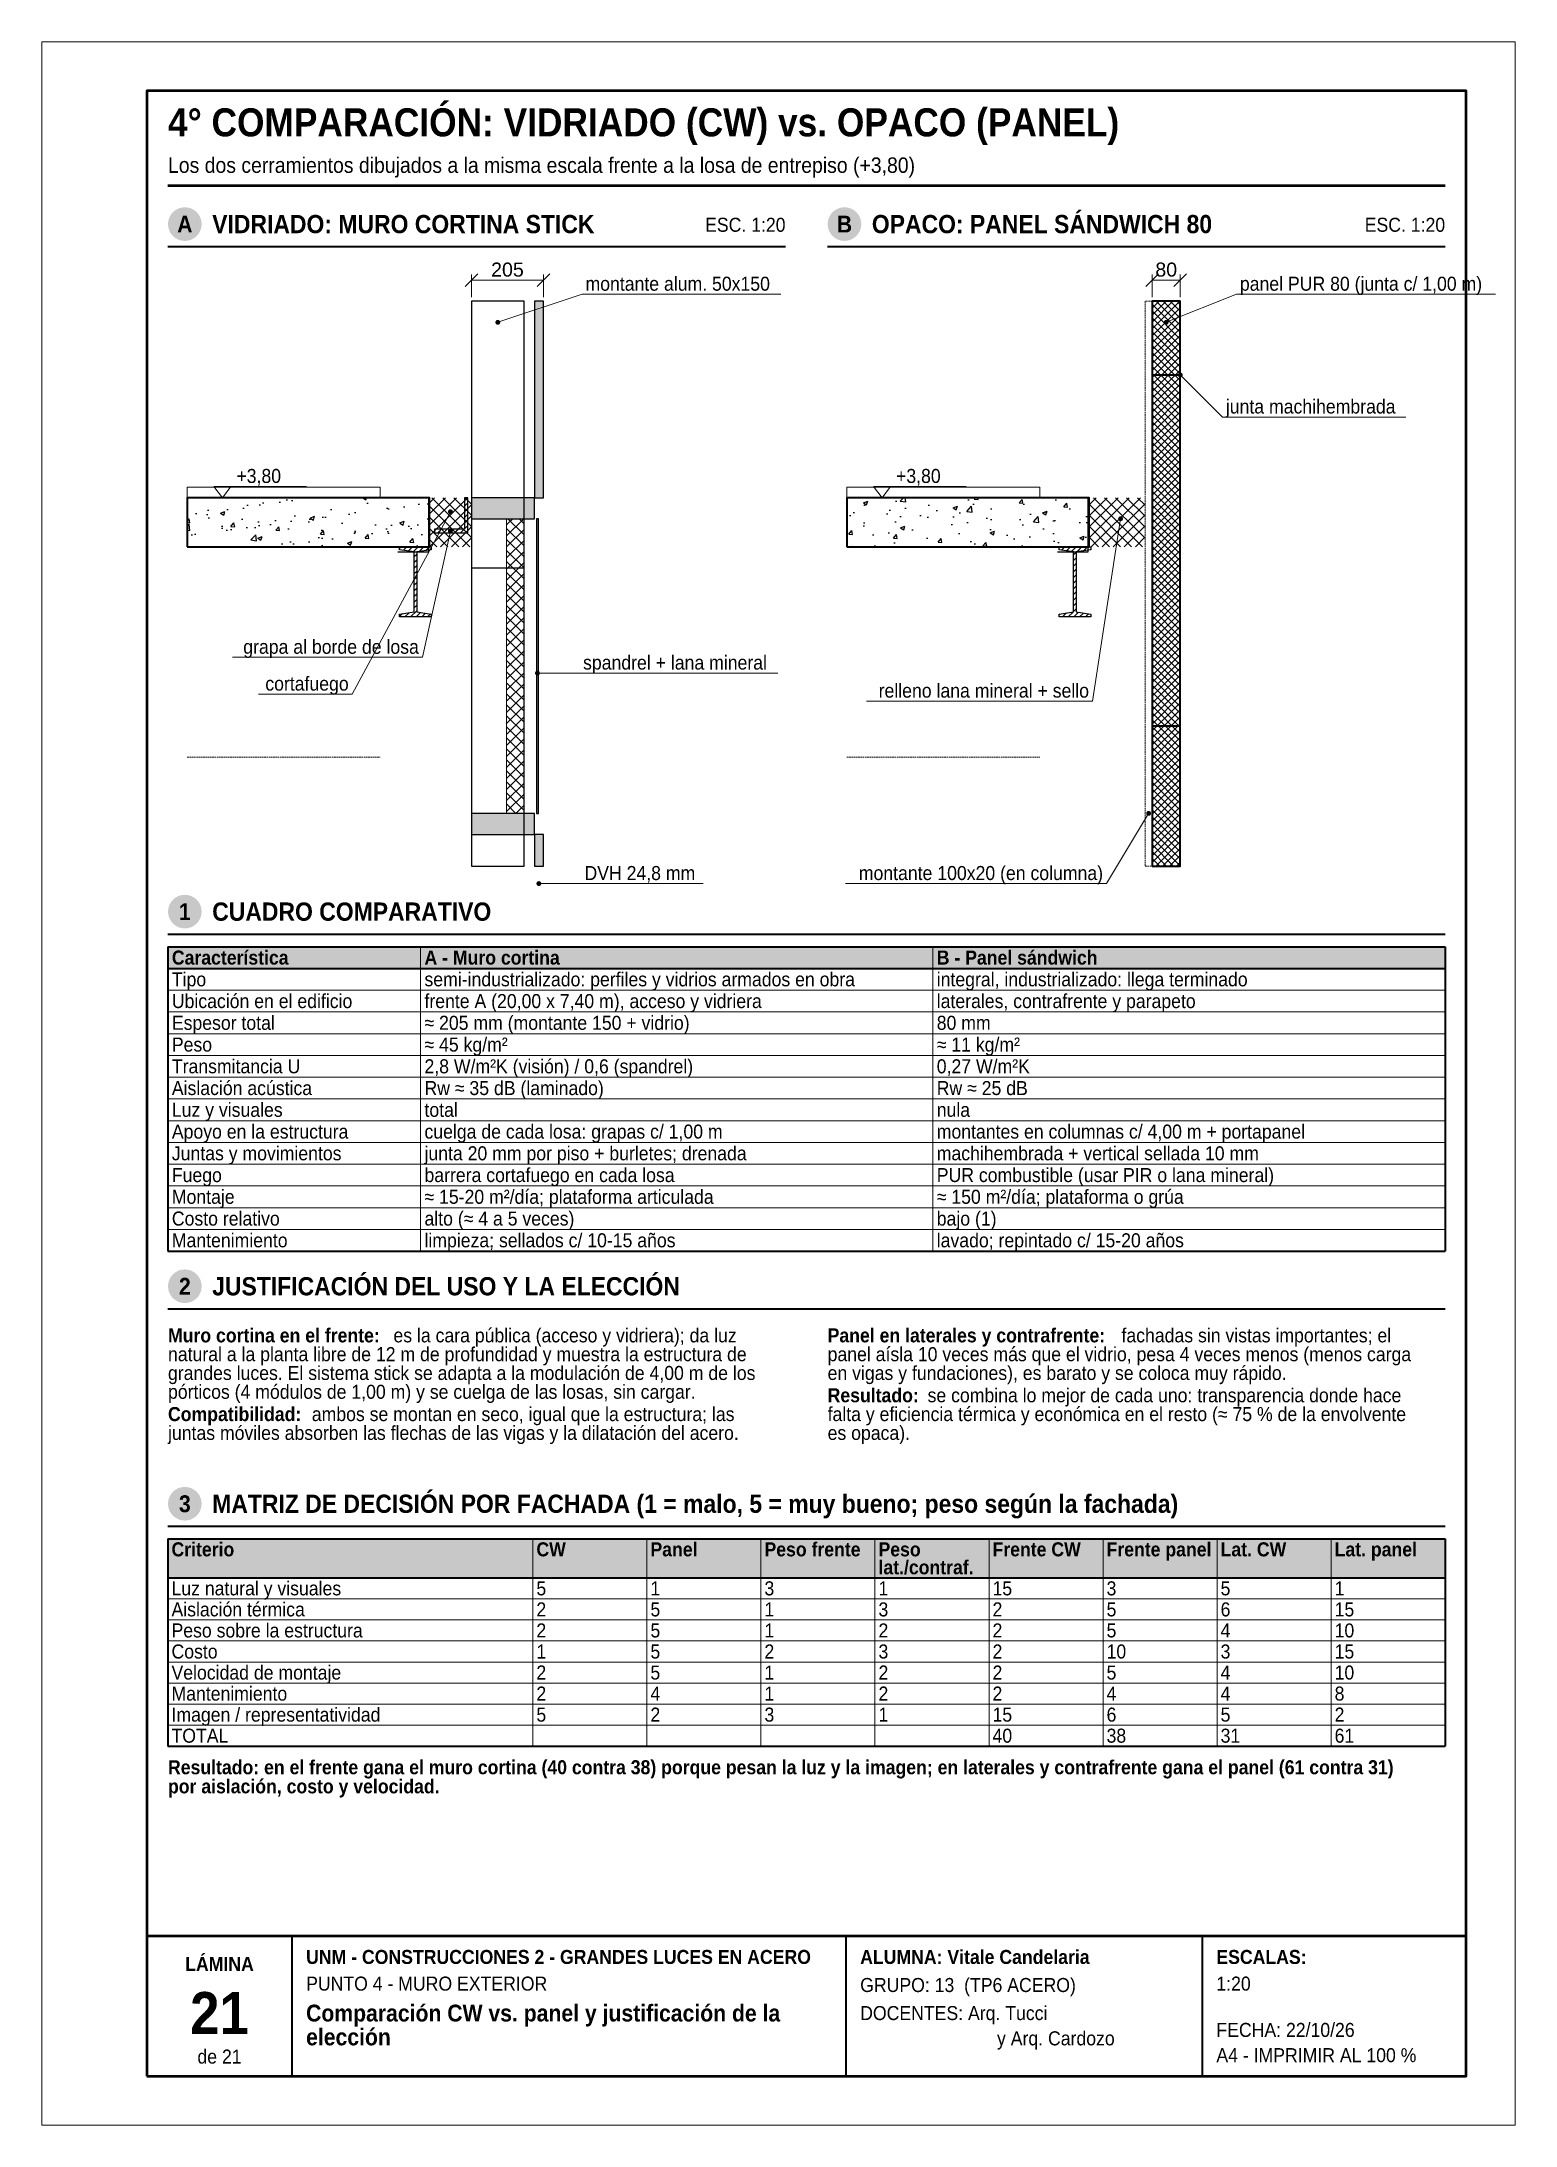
# Model space of a CAD drawing. Header units: millimetres. Extents: x 0 to 210, y 0 to 297.
import ezdxf
from ezdxf.enums import TextEntityAlignment as Align

# ---------------------------------------------------------------- set-up
doc = ezdxf.new("R2010")
doc.units = ezdxf.units.MM
doc.header["$LTSCALE"] = 0.35
doc.linetypes.add('DASHED2', pattern=[0.762, 0.635, -0.127])
for name, color, linetype in [('0-MARCO', 7, 'Continuous'), ('1-OCULTO', 8, 'DASHED2'), ('1-SECCION', 7, 'Continuous'), ('1-VISTA', 7, 'Continuous'), ('2-RAYADO', 8, 'Continuous'), ('3-COTAS', 7, 'Continuous'), ('3-REFS', 7, 'Continuous'), ('3-TABLAS', 7, 'Continuous'), ('3-TEXTOS', 7, 'Continuous'), ('3-TITULOS', 7, 'Continuous')]:
    doc.layers.add(name, color=color, linetype=linetype)
doc.styles.add('ARIAL', font='arial.ttf')
doc.styles.add('ARIAL-NEGRITA', font='arialbd.ttf')
doc.dimstyles.new('A4', dxfattribs={"dimtxt": 2, "dimasz": 1.1, "dimexe": 0.8, "dimexo": 0.6, "dimgap": 0.5, "dimtad": 1, "dimdec": 0, "dimtxsty": 'ARIAL', "dimtsz": 0.9, "dimcen": 2.5, "dimclrd": 7, "dimclre": 7, "dimclrt": 7, "dimazin": 3, "dimtfac": 1, "dimtmove": 0, "dimatfit": 3, "dimlwd": 13, "dimlwe": 13, "dimarcsym": 0})

msp = doc.modelspace()

# ---------------------------------------------------------------- hatches: boundary and pattern name
at = {"layer": '2-RAYADO', "true_color": 0xebebeb}
h = msp.add_hatch(color=7, dxfattribs=at)
h.dxf.hatch_style = 1
h.paths.add_polyline_path([(70.25, 232), (71.5, 232), (71.5, 260), (70.25, 260)])
at = {"layer": '2-RAYADO'}
h = msp.add_hatch(dxfattribs=at)
h.set_pattern_fill('ANSI37', color=8, scale=0.22)
h.paths.add_polyline_path([(158.25, 179.5), (162.25, 179.5), (162.25, 260), (158.25, 260)])
h = msp.add_hatch(dxfattribs=at)
h.set_pattern_fill('AR-CONC', color=8, scale=0.035)
h.paths.add_polyline_path([(20.75, 225), (55.25, 225), (55.25, 232), (20.75, 232)])
h = msp.add_hatch(dxfattribs=at)
h.set_pattern_fill('ANSI37', color=8, scale=0.35)
h.paths.add_polyline_path([(55.25, 225), (61.25, 225), (61.25, 232), (55.25, 232)])
h = msp.add_hatch(dxfattribs=at)
h.set_pattern_fill('ANSI31', color=8, scale=0.18)
h.paths.add_polyline_path([(56, 227), (60.75, 227), (60.75, 232), (60.25, 232), (60.25, 227.5), (56, 227.5)])
at = {"layer": '2-RAYADO', "true_color": 0xd7d7d7}
h = msp.add_hatch(color=254, dxfattribs=at)
h.dxf.hatch_style = 1
h.paths.add_polyline_path([(61.25, 229), (70.25, 229), (70.25, 232), (61.25, 232)])
at = {"layer": '2-RAYADO'}
h = msp.add_hatch(dxfattribs=at)
h.set_pattern_fill('AR-CONC', color=8, scale=0.035)
h.paths.add_polyline_path([(114.75, 225), (149.25, 225), (149.25, 232), (114.75, 232)])
h = msp.add_hatch(dxfattribs=at)
h.set_pattern_fill('ANSI37', color=8, scale=0.35)
h.paths.add_polyline_path([(149.25, 225), (157.25, 225), (157.25, 232), (149.25, 232)])
h = msp.add_hatch(dxfattribs=at)
h.set_pattern_fill('ANSI37', color=8, scale=0.35)
h.paths.add_polyline_path([(66.25, 187), (68.75, 187), (68.75, 229), (66.25, 229)])
at = {"layer": '2-RAYADO', "true_color": 0x3c3c3c}
h = msp.add_hatch(color=250, dxfattribs=at)
h.dxf.hatch_style = 1
h.paths.add_polyline_path([(70.5, 187), (70.8, 187), (70.8, 229), (70.5, 229)])
at = {"layer": '2-RAYADO'}
h = msp.add_hatch(dxfattribs=at)
h.set_pattern_fill('ANSI31', color=8, scale=0.18)
h.paths.add_polyline_path([(55.5, 225), (55.5, 224.579375), (53.4375, 224.290625), (53.4375, 215.709375), (55.5, 215.420625), (55.5, 215), (51, 215), (51, 215.420625), (53.0625, 215.709375), (53.0625, 224.290625), (51, 224.579375), (51, 225)])
h = msp.add_hatch(dxfattribs=at)
h.set_pattern_fill('ANSI31', color=8, scale=0.18)
h.paths.add_polyline_path([(149.5, 225), (149.5, 224.579375), (147.4375, 224.290625), (147.4375, 215.709375), (149.5, 215.420625), (149.5, 215), (145, 215), (145, 215.420625), (147.0625, 215.709375), (147.0625, 224.290625), (145, 224.579375), (145, 225)])
at = {"layer": '2-RAYADO', "true_color": 0xd7d7d7}
h = msp.add_hatch(color=254, dxfattribs=at)
h.dxf.hatch_style = 1
h.paths.add_polyline_path([(61.25, 184), (70.25, 184), (70.25, 187), (61.25, 187)])
at = {"layer": '2-RAYADO', "true_color": 0xebebeb}
h = msp.add_hatch(color=7, dxfattribs=at)
h.dxf.hatch_style = 1
h.paths.add_polyline_path([(70.25, 179.5), (71.5, 179.5), (71.5, 184), (70.25, 184)])
at = {"layer": '3-REFS'}
h = msp.add_hatch(color=7, dxfattribs=at)
h.dxf.hatch_style = 1
edge = h.paths.add_edge_path()
edge.add_arc((65, 257), 0.35, 0, 360)
h = msp.add_hatch(color=7, dxfattribs=at)
h.dxf.hatch_style = 1
edge = h.paths.add_edge_path()
edge.add_arc((160.25, 257), 0.35, 0, 360)
h = msp.add_hatch(color=7, dxfattribs=at)
h.dxf.hatch_style = 1
edge = h.paths.add_edge_path()
edge.add_arc((162.25, 249.5), 0.35, 0, 360)
h = msp.add_hatch(color=7, dxfattribs=at)
h.dxf.hatch_style = 1
edge = h.paths.add_edge_path()
edge.add_arc((58.25, 230), 0.35, 0, 360)
h = msp.add_hatch(color=7, dxfattribs=at)
h.dxf.hatch_style = 1
edge = h.paths.add_edge_path()
edge.add_arc((153.75, 229), 0.35, 0, 360)
h = msp.add_hatch(color=7, dxfattribs=at)
h.dxf.hatch_style = 1
edge = h.paths.add_edge_path()
edge.add_arc((58.25, 227.25), 0.35, 0, 360)
h = msp.add_hatch(color=7, dxfattribs=at)
h.dxf.hatch_style = 1
edge = h.paths.add_edge_path()
edge.add_arc((70.65, 207), 0.35, 0, 360)
h = msp.add_hatch(color=7, dxfattribs=at)
h.dxf.hatch_style = 1
edge = h.paths.add_edge_path()
edge.add_arc((157.75, 187), 0.35, 0, 360)
h = msp.add_hatch(color=7, dxfattribs=at)
h.dxf.hatch_style = 1
edge = h.paths.add_edge_path()
edge.add_arc((70.85, 177), 0.35, 0, 360)
at = {"layer": '3-TABLAS', "true_color": 0xe6e6e6}
h = msp.add_hatch(color=254, dxfattribs=at)
h.dxf.hatch_style = 1
h.paths.add_polyline_path([(18, 168), (200, 168), (200, 164.9), (18, 164.9)])
h = msp.add_hatch(color=254, dxfattribs=at)
h.dxf.hatch_style = 1
h.paths.add_polyline_path([(18, 83.6), (200, 83.6), (200, 78.04), (18, 78.04)])
at = {"layer": '3-TITULOS'}
h = msp.add_hatch(color=7, dxfattribs=at)
h.dxf.hatch_style = 1
edge = h.paths.add_edge_path()
edge.add_arc((20.4, 271), 2.4, 0, 360)
h = msp.add_hatch(color=7, dxfattribs=at)
h.dxf.hatch_style = 1
edge = h.paths.add_edge_path()
edge.add_arc((114.4, 271), 2.4, 0, 360)
h = msp.add_hatch(color=7, dxfattribs=at)
h.dxf.hatch_style = 1
edge = h.paths.add_edge_path()
edge.add_arc((20.4, 173), 2.4, 0, 360)
h = msp.add_hatch(color=7, dxfattribs=at)
h.dxf.hatch_style = 1
edge = h.paths.add_edge_path()
edge.add_arc((20.4, 119.6), 2.4, 0, 360)
h = msp.add_hatch(color=7, dxfattribs=at)
h.dxf.hatch_style = 1
edge = h.paths.add_edge_path()
edge.add_arc((20.4, 88.6), 2.4, 0, 360)

# ---------------------------------------------------------------- linework, layer by layer
at = {"layer": '0-MARCO', "color": 9, "lineweight": 0}
msp.add_lwpolyline([(0, 0), (210, 0), (210, 297), (0, 297)], close=True, dxfattribs=at)
at = {"layer": '0-MARCO', "lineweight": 50}
msp.add_lwpolyline([(15, 7), (203, 7), (203, 290), (15, 290)], close=True, dxfattribs=at)
msp.add_lwpolyline([(15, 27), (203, 27)], dxfattribs=at)
at = {"layer": '0-MARCO', "lineweight": 35}
for points in [[(35.68, 7), (35.68, 27)], [(114.64, 7), (114.64, 27)], [(165.4, 7), (165.4, 27)]]:
    msp.add_lwpolyline(points, dxfattribs=at)
at = {"layer": '1-OCULTO', "lineweight": 13}
msp.add_lwpolyline([(157.25, 179.5), (158.25, 179.5), (158.25, 260), (157.25, 260)], close=True, dxfattribs=at)
for points in [[(20.75, 195), (48.25, 195)], [(114.75, 195), (142.25, 195)]]:
    msp.add_lwpolyline(points, dxfattribs=at)
at = {"layer": '1-SECCION', "lineweight": 25}
for points in [[(70.25, 232), (71.5, 232), (71.5, 260), (70.25, 260)], [(56, 227), (60.75, 227), (60.75, 232), (60.25, 232), (60.25, 227.5), (56, 227.5)], [(61.25, 229), (70.25, 229), (70.25, 232), (61.25, 232)], [(70.5, 187), (70.8, 187), (70.8, 229), (70.5, 229)], [(55.5, 225), (55.5, 224.579375), (53.4375, 224.290625), (53.4375, 215.709375), (55.5, 215.420625), (55.5, 215), (51, 215), (51, 215.420625), (53.0625, 215.709375), (53.0625, 224.290625), (51, 224.579375), (51, 225)], [(149.5, 225), (149.5, 224.579375), (147.4375, 224.290625), (147.4375, 215.709375), (149.5, 215.420625), (149.5, 215), (145, 215), (145, 215.420625), (147.0625, 215.709375), (147.0625, 224.290625), (145, 224.579375), (145, 225)], [(61.25, 184), (70.25, 184), (70.25, 187), (61.25, 187)], [(70.25, 179.5), (71.5, 179.5), (71.5, 184), (70.25, 184)]]:
    msp.add_lwpolyline(points, close=True, dxfattribs=at)
at = {"layer": '1-SECCION', "lineweight": 35}
for points in [[(158.25, 179.5), (162.25, 179.5), (162.25, 260), (158.25, 260)], [(20.75, 225), (55.25, 225), (55.25, 232), (20.75, 232)], [(114.75, 225), (149.25, 225), (149.25, 232), (114.75, 232)]]:
    msp.add_lwpolyline(points, close=True, dxfattribs=at)
for points in [[(158.25, 249.5), (162.25, 249.5)], [(158.25, 199.5), (162.25, 199.5)]]:
    msp.add_lwpolyline(points, dxfattribs=at)
at = {"layer": '1-SECCION', "lineweight": 25}
for points in [[(55.25, 232), (55.1, 232), (55.1, 224.25), (50.75, 224.25)], [(149.25, 232), (149.1, 232), (149.1, 224.25), (144.75, 224.25)], [(61.25, 222), (68.75, 222)]]:
    msp.add_lwpolyline(points, dxfattribs=at)
at = {"layer": '1-VISTA', "lineweight": 25}
msp.add_lwpolyline([(61.25, 179.5), (68.75, 179.5), (68.75, 260), (61.25, 260)], close=True, dxfattribs=at)
at = {"layer": '1-VISTA', "lineweight": 13}
for points in [[(20.75, 232), (48.25, 232), (48.25, 233.5), (20.75, 233.5)], [(114.75, 232), (142.25, 232), (142.25, 233.5), (114.75, 233.5)], [(66.25, 187), (68.75, 187), (68.75, 229), (66.25, 229)]]:
    msp.add_lwpolyline(points, close=True, dxfattribs=at)
at = {"layer": '3-COTAS', "lineweight": 18}
for points in [[(25.75, 232), (24.55, 233.6), (26.95, 233.6)], [(119.75, 232), (118.55, 233.6), (120.95, 233.6)]]:
    msp.add_lwpolyline(points, close=True, dxfattribs=at)
at = {"layer": '3-COTAS', "lineweight": 13}
for points in [[(24.55, 233.6), (37.75, 233.6)], [(118.55, 233.6), (131.75, 233.6)]]:
    msp.add_lwpolyline(points, dxfattribs=at)
at = {"layer": '3-REFS', "lineweight": 13}
for points in [[(65, 257), (77, 261)], [(77, 261), (105.343648, 261)], [(160.25, 257), (170.25, 261)], [(170.25, 261), (207.169517, 261)], [(162.25, 249.5), (168.25, 243.5)], [(168.25, 243.5), (194.410397, 243.5)], [(58.25, 230), (44.25, 204)], [(153.75, 229), (149.75, 203)], [(58.25, 227.25), (54.25, 209.25)], [(54.25, 209.25), (27.213236, 209.25)], [(70.65, 207), (76.65, 207)], [(76.65, 207), (104.919553, 207)], [(44.25, 204), (30.886338, 204)], [(149.75, 203), (117.554684, 203)], [(157.75, 187), (151.75, 177)], [(70.85, 177), (76.85, 177)], [(76.85, 177), (94.278673, 177)], [(151.75, 177), (114.53538, 177)]]:
    msp.add_lwpolyline(points, dxfattribs=at)
at = {"layer": '3-TABLAS', "lineweight": 35}
for points in [[(18, 168), (200, 168)], [(18, 168), (18, 124.6)], [(200, 168), (200, 124.6)], [(18, 164.9), (200, 164.9)], [(18, 124.6), (200, 124.6)], [(18, 83.6), (200, 83.6)], [(18, 83.6), (18, 54.04)], [(200, 83.6), (200, 54.04)], [(18, 78.04), (200, 78.04)], [(18, 54.04), (200, 54.04)]]:
    msp.add_lwpolyline(points, dxfattribs=at)
at = {"layer": '3-TABLAS', "lineweight": 13}
for points in [[(54, 168), (54, 124.6)], [(127, 168), (127, 124.6)], [(18, 161.8), (200, 161.8)], [(18, 158.7), (200, 158.7)], [(18, 155.6), (200, 155.6)], [(18, 152.5), (200, 152.5)], [(18, 149.4), (200, 149.4)], [(18, 146.3), (200, 146.3)], [(18, 143.2), (200, 143.2)], [(18, 140.1), (200, 140.1)], [(18, 137), (200, 137)], [(18, 133.9), (200, 133.9)], [(18, 130.8), (200, 130.8)], [(18, 127.7), (200, 127.7)], [(70, 83.6), (70, 54.04)], [(86.25, 83.6), (86.25, 54.04)], [(102.5, 83.6), (102.5, 54.04)], [(118.75, 83.6), (118.75, 54.04)], [(135, 83.6), (135, 54.04)], [(151.25, 83.6), (151.25, 54.04)], [(167.5, 83.6), (167.5, 54.04)], [(183.75, 83.6), (183.75, 54.04)], [(18, 75.04), (200, 75.04)], [(18, 72.04), (200, 72.04)], [(18, 69.04), (200, 69.04)], [(18, 66.04), (200, 66.04)], [(18, 63.04), (200, 63.04)], [(18, 60.04), (200, 60.04)], [(18, 57.04), (200, 57.04)]]:
    msp.add_lwpolyline(points, dxfattribs=at)
at = {"layer": '3-TITULOS', "lineweight": 50}
msp.add_lwpolyline([(18, 276.5), (200, 276.5)], dxfattribs=at)
at = {"layer": '3-TITULOS', "lineweight": 35}
for points in [[(18, 267.8), (106, 267.8)], [(112, 267.8), (200, 267.8)], [(18, 169.8), (200, 169.8)], [(18, 116.4), (200, 116.4)], [(18, 85.4), (200, 85.4)]]:
    msp.add_lwpolyline(points, dxfattribs=at)

# ---------------------------------------------------------------- texts
at = {"layer": '3-COTAS', "style": 'ARIAL', "width": 0.9}
for p in [(27.75, 234.1), (121.75, 234.1)]:
    msp.add_text('+3,80', height=2, dxfattribs=at).set_placement(p)
at = {"layer": '3-TABLAS', "width": 0.9}
for s, style, p in [('Característica', 'ARIAL-NEGRITA', (18.55, 165.45)), ('A - Muro cortina', 'ARIAL-NEGRITA', (54.55, 165.45)), ('B - Panel sándwich', 'ARIAL-NEGRITA', (127.55, 165.45)), ('Tipo', 'ARIAL', (18.55, 162.35)), ('semi-industrializado: perfiles y vidrios armados en obra', 'ARIAL', (54.55, 162.35)), ('integral, industrializado: llega terminado', 'ARIAL', (127.55, 162.35)), ('Ubicación en el edificio', 'ARIAL', (18.55, 159.25)), ('frente A (20,00 x 7,40 m), acceso y vidriera', 'ARIAL', (54.55, 159.25)), ('laterales, contrafrente y parapeto', 'ARIAL', (127.55, 159.25)), ('Espesor total', 'ARIAL', (18.55, 156.15)), ('≈ 205 mm (montante 150 + vidrio)', 'ARIAL', (54.55, 156.15)), ('80 mm', 'ARIAL', (127.55, 156.15)), ('Peso', 'ARIAL', (18.55, 153.05)), ('≈ 45 kg/m²', 'ARIAL', (54.55, 153.05)), ('≈ 11 kg/m²', 'ARIAL', (127.55, 153.05)), ('Transmitancia U', 'ARIAL', (18.55, 149.95)), ('2,8 W/m²K (visión) / 0,6 (spandrel)', 'ARIAL', (54.55, 149.95)), ('0,27 W/m²K', 'ARIAL', (127.55, 149.95)), ('Aislación acústica', 'ARIAL', (18.55, 146.85)), ('Rw ≈ 35 dB (laminado)', 'ARIAL', (54.55, 146.85)), ('Rw ≈ 25 dB', 'ARIAL', (127.55, 146.85)), ('Luz y visuales', 'ARIAL', (18.55, 143.75)), ('total', 'ARIAL', (54.55, 143.75)), ('nula', 'ARIAL', (127.55, 143.75)), ('Apoyo en la estructura', 'ARIAL', (18.55, 140.65)), ('cuelga de cada losa: grapas c/ 1,00 m', 'ARIAL', (54.55, 140.65)), ('montantes en columnas c/ 4,00 m + portapanel', 'ARIAL', (127.55, 140.65)), ('Juntas y movimientos', 'ARIAL', (18.55, 137.55)), ('junta 20 mm por piso + burletes; drenada', 'ARIAL', (54.55, 137.55)), ('machihembrada + vertical sellada 10 mm', 'ARIAL', (127.55, 137.55)), ('Fuego', 'ARIAL', (18.55, 134.45)), ('barrera cortafuego en cada losa', 'ARIAL', (54.55, 134.45)), ('PUR combustible (usar PIR o lana mineral)', 'ARIAL', (127.55, 134.45)), ('Montaje', 'ARIAL', (18.55, 131.35)), ('≈ 15-20 m²/día; plataforma articulada', 'ARIAL', (54.55, 131.35)), ('≈ 150 m²/día; plataforma o grúa', 'ARIAL', (127.55, 131.35)), ('Costo relativo', 'ARIAL', (18.55, 128.25)), ('alto (≈ 4 a 5 veces)', 'ARIAL', (54.55, 128.25)), ('bajo (1)', 'ARIAL', (127.55, 128.25)), ('Mantenimiento', 'ARIAL', (18.55, 125.15)), ('limpieza; sellados c/ 10-15 años', 'ARIAL', (54.55, 125.15)), ('lavado; repintado c/ 15-20 años', 'ARIAL', (127.55, 125.15)), ('Criterio', 'ARIAL-NEGRITA', (18.5, 81.1)), ('Panel', 'ARIAL-NEGRITA', (86.75, 81.1)), ('Peso frente', 'ARIAL-NEGRITA', (103, 81.1)), ('Frente panel', 'ARIAL-NEGRITA', (151.75, 81.1)), ('Lat. panel', 'ARIAL-NEGRITA', (184.25, 81.1)), ('CW', 'ARIAL-NEGRITA', (70.5, 81.1)), ('Peso', 'ARIAL-NEGRITA', (119.25, 81.1)), ('lat./contraf.', 'ARIAL-NEGRITA', (119.25, 78.54)), ('Frente CW', 'ARIAL-NEGRITA', (135.5, 81.1)), ('Lat. CW', 'ARIAL-NEGRITA', (168, 81.1)), ('Luz natural y visuales', 'ARIAL', (18.5, 75.54)), ('5', 'ARIAL', (70.5, 75.54)), ('1', 'ARIAL', (86.75, 75.54)), ('3', 'ARIAL', (103, 75.54)), ('1', 'ARIAL', (119.25, 75.54)), ('15', 'ARIAL', (135.5, 75.54)), ('3', 'ARIAL', (151.75, 75.54)), ('5', 'ARIAL', (168, 75.54)), ('1', 'ARIAL', (184.25, 75.54)), ('Aislación térmica', 'ARIAL', (18.5, 72.54)), ('2', 'ARIAL', (70.5, 72.54)), ('5', 'ARIAL', (86.75, 72.54)), ('1', 'ARIAL', (103, 72.54)), ('3', 'ARIAL', (119.25, 72.54)), ('2', 'ARIAL', (135.5, 72.54)), ('5', 'ARIAL', (151.75, 72.54)), ('6', 'ARIAL', (168, 72.54)), ('15', 'ARIAL', (184.25, 72.54)), ('Peso sobre la estructura', 'ARIAL', (18.5, 69.54)), ('2', 'ARIAL', (70.5, 69.54)), ('5', 'ARIAL', (86.75, 69.54)), ('1', 'ARIAL', (103, 69.54)), ('2', 'ARIAL', (119.25, 69.54)), ('2', 'ARIAL', (135.5, 69.54)), ('5', 'ARIAL', (151.75, 69.54)), ('4', 'ARIAL', (168, 69.54)), ('10', 'ARIAL', (184.25, 69.54)), ('Costo', 'ARIAL', (18.5, 66.54)), ('1', 'ARIAL', (70.5, 66.54)), ('5', 'ARIAL', (86.75, 66.54)), ('2', 'ARIAL', (103, 66.54)), ('3', 'ARIAL', (119.25, 66.54)), ('2', 'ARIAL', (135.5, 66.54)), ('10', 'ARIAL', (151.75, 66.54)), ('3', 'ARIAL', (168, 66.54)), ('15', 'ARIAL', (184.25, 66.54)), ('Velocidad de montaje', 'ARIAL', (18.5, 63.54)), ('2', 'ARIAL', (70.5, 63.54)), ('5', 'ARIAL', (86.75, 63.54)), ('1', 'ARIAL', (103, 63.54)), ('2', 'ARIAL', (119.25, 63.54)), ('2', 'ARIAL', (135.5, 63.54)), ('5', 'ARIAL', (151.75, 63.54)), ('4', 'ARIAL', (168, 63.54)), ('10', 'ARIAL', (184.25, 63.54)), ('Mantenimiento', 'ARIAL', (18.5, 60.54)), ('2', 'ARIAL', (70.5, 60.54)), ('4', 'ARIAL', (86.75, 60.54)), ('1', 'ARIAL', (103, 60.54)), ('2', 'ARIAL', (119.25, 60.54)), ('2', 'ARIAL', (135.5, 60.54)), ('4', 'ARIAL', (151.75, 60.54)), ('4', 'ARIAL', (168, 60.54)), ('8', 'ARIAL', (184.25, 60.54)), ('Imagen / representatividad', 'ARIAL', (18.5, 57.54)), ('5', 'ARIAL', (70.5, 57.54)), ('2', 'ARIAL', (86.75, 57.54)), ('3', 'ARIAL', (103, 57.54)), ('1', 'ARIAL', (119.25, 57.54)), ('15', 'ARIAL', (135.5, 57.54)), ('6', 'ARIAL', (151.75, 57.54)), ('5', 'ARIAL', (168, 57.54)), ('2', 'ARIAL', (184.25, 57.54)), ('TOTAL', 'ARIAL', (18.5, 54.54)), ('40', 'ARIAL', (135.5, 54.54)), ('38', 'ARIAL', (151.75, 54.54)), ('31', 'ARIAL', (168, 54.54)), ('61', 'ARIAL', (184.25, 54.54))]:
    msp.add_text(s, height=2, dxfattribs=dict(at, style=style)).set_placement(p)
at = {"layer": '3-TEXTOS', "width": 0.9}
for s, height, style, p in [('montante alum. 50x150', 2, 'ARIAL', (77.5, 261.5)), ('panel PUR 80 (junta c/ 1,00 m)', 2, 'ARIAL', (170.75, 261.5)), ('junta machihembrada', 2, 'ARIAL', (168.75, 244)), ('spandrel + lana mineral', 2, 'ARIAL', (77.15, 207.5)), ('DVH 24,8 mm', 2, 'ARIAL', (77.35, 177.5)), ('Muro cortina en el frente:', 2, 'ARIAL-NEGRITA', (18, 111.6)), ('es la cara pública (acceso y vidriera); da luz', 2, 'ARIAL', (50.126615, 111.6)), ('Panel en laterales y contrafrente:', 2, 'ARIAL-NEGRITA', (112, 111.6)), ('fachadas sin vistas importantes; el', 2, 'ARIAL', (153.877786, 111.6)), ('natural a la planta libre de 12 m de profundidad y muestra la estructura de', 2, 'ARIAL', (18, 108.92)), ('panel aísla 10 veces más que el vidrio, pesa 4 veces menos (menos carga', 2, 'ARIAL', (112, 108.92)), ('grandes luces. El sistema stick se adapta a la modulación de 4,00 m de los', 2, 'ARIAL', (18, 106.24)), ('en vigas y fundaciones), es barato y se coloca muy rápido.', 2, 'ARIAL', (112, 106.24)), ('pórticos (4 módulos de 1,00 m) y se cuelga de las losas, sin cargar.', 2, 'ARIAL', (18, 103.56)), ('Resultado:', 2, 'ARIAL-NEGRITA', (112, 103.06)), ('se combina lo mejor de cada uno: transparencia donde hace', 2, 'ARIAL', (126.245422, 103.06)), ('Compatibilidad:', 2, 'ARIAL-NEGRITA', (18, 100.38)), ('ambos se montan en seco, igual que la estructura; las', 2, 'ARIAL', (38.493683, 100.38)), ('falta y eficiencia térmica y económica en el resto (≈ 75 % de la envolvente', 2, 'ARIAL', (112, 100.38)), ('juntas móviles absorben las flechas de las vigas y la dilatación del acero.', 2, 'ARIAL', (18, 97.7)), ('es opaca).', 2, 'ARIAL', (112, 97.7)), ('Resultado: en el frente gana el muro cortina (40 contra 38) porque pesan la luz y la imagen; en laterales y contrafrente gana el panel (61 contra 31)', 2, 'ARIAL-NEGRITA', (18, 50.04)), ('por aislación, costo y velocidad.', 2, 'ARIAL-NEGRITA', (18, 47.32)), ('UNM - CONSTRUCCIONES 2 - GRANDES LUCES EN ACERO', 2, 'ARIAL-NEGRITA', (37.68, 23)), ('ALUMNA: Vitale Candelaria', 2, 'ARIAL-NEGRITA', (116.64, 23)), ('ESCALAS:', 2, 'ARIAL-NEGRITA', (167.4, 23)), ('PUNTO 4 - MURO EXTERIOR', 2, 'ARIAL', (37.68, 19.2)), ('GRUPO: 13  (TP6 ACERO)', 2, 'ARIAL', (116.64, 19)), ('1:20', 2, 'ARIAL', (167.4, 19.2)), ('Comparación CW vs. panel y justificación de la', 2.4, 'ARIAL-NEGRITA', (37.68, 14.8)), ('DOCENTES: Arq. Tucci', 2, 'ARIAL', (116.64, 15)), ('elección', 2.4, 'ARIAL-NEGRITA', (37.68, 11.4)), ('y Arq. Cardozo', 2, 'ARIAL', (136.14, 11.4)), ('FECHA: 22/10/26', 2, 'ARIAL', (167.4, 12.6)), ('A4 - IMPRIMIR AL 100 %', 2, 'ARIAL', (167.4, 9))]:
    msp.add_text(s, height=height, dxfattribs=dict(at, style=style)).set_placement(p)
at = {"layer": '3-TEXTOS', "style": 'ARIAL', "width": 0.9}
for s, p in [('grapa al borde de losa', (53.75, 209.75)), ('cortafuego', (43.75, 204.5)), ('relleno lana mineral + sello', (149.25, 203.5)), ('montante 100x20 (en columna)', (151.25, 177.5))]:
    msp.add_text(s, height=2, dxfattribs=at).set_placement(p, align=Align.RIGHT)
at = {"layer": '3-TITULOS', "width": 0.9}
for s, height, style, p in [('4° COMPARACIÓN: VIDRIADO (CW) vs. OPACO (PANEL)', 4, 'ARIAL-NEGRITA', (18, 283.5)), ('Los dos cerramientos dibujados a la misma escala frente a la losa de entrepiso (+3,80)', 2.2, 'ARIAL', (18, 278.3))]:
    msp.add_text(s, height=height, dxfattribs=dict(at, style=style)).set_placement(p)
at = {"layer": '3-TITULOS', "color": 7, "true_color": 0xffffff, "style": 'ARIAL-NEGRITA', "width": 0.9}
for s, p in [('A', (20.4, 271)), ('B', (114.4, 271)), ('1', (20.4, 173)), ('2', (20.4, 119.6)), ('3', (20.4, 88.6))]:
    msp.add_text(s, height=2.4, dxfattribs=at).set_placement(p, align=Align.MIDDLE_CENTER)
at = {"layer": '3-TITULOS', "style": 'ARIAL-NEGRITA', "width": 0.9}
for s, p in [('VIDRIADO: MURO CORTINA STICK', (24.3, 271)), ('OPACO: PANEL SÁNDWICH 80', (118.3, 271)), ('CUADRO COMPARATIVO', (24.3, 173)), ('JUSTIFICACIÓN DEL USO Y LA ELECCIÓN', (24.3, 119.6)), ('MATRIZ DE DECISIÓN POR FACHADA (1 = malo, 5 = muy bueno; peso según la fachada)', (24.3, 88.6))]:
    msp.add_text(s, height=2.6, dxfattribs=at).set_placement(p, align=Align.MIDDLE_LEFT)
at = {"layer": '3-TITULOS', "style": 'ARIAL', "width": 0.9}
for p in [(106, 270.9), (200, 270.9)]:
    msp.add_text('ESC. 1:20', height=2, dxfattribs=at).set_placement(p, align=Align.MIDDLE_RIGHT)
at = {"layer": '3-TITULOS', "width": 0.9}
for s, height, style, p in [('LÁMINA', 2, 'ARIAL-NEGRITA', (25.34, 23)), ('21', 6, 'ARIAL-NEGRITA', (25.34, 16)), ('de 21', 2, 'ARIAL', (25.34, 9.8))]:
    msp.add_text(s, height=height, dxfattribs=dict(at, style=style)).set_placement(p, align=Align.MIDDLE_CENTER)

# ---------------------------------------------------------------- dimensions: what is measured, and where the dimension line sits
at = {"layer": '3-COTAS'}
for base, p1, p2 in [((61.25, 263), (61.25, 260), (71.5, 260)), ((158.25, 263), (158.25, 260), (162.25, 260))]:
    msp.add_linear_dim(base=base, p1=p1, p2=p2, dimstyle='A4', override={"dimlfac": 20}, dxfattribs=at).render()

doc.saveas('drawing.dxf')
